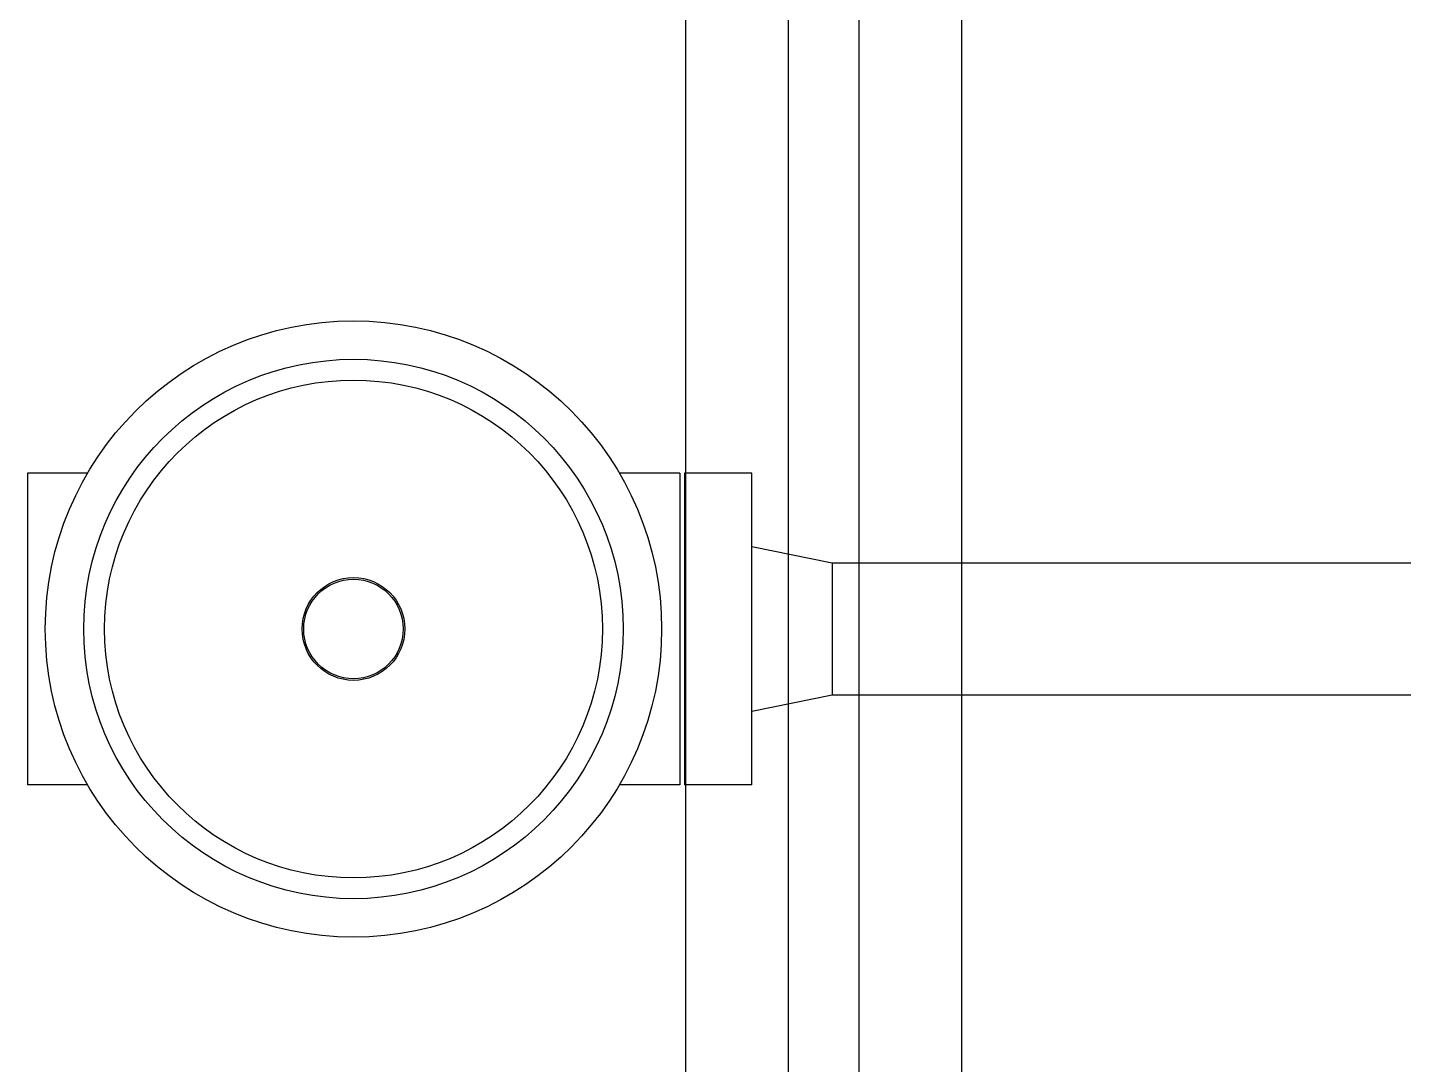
# Model space of a CAD drawing. Header units: millimetres. Extents: x 553637 to 584936, y 5008 to 53898.
# Drawn here: x 560004 to 561195, y 40749 to 41647 of the extents above; entities that cross this region are included whole.
import ezdxf

# ---------------------------------------------------------------- set-up
doc = ezdxf.new("R2010")
doc.units = ezdxf.units.MM
doc.header["$LTSCALE"] = 10
doc.header["$MEASUREMENT"] = 0
doc.layers.add('2', color=2, linetype='Continuous')
doc.layers.add('8', color=8, linetype='Continuous')

msp = doc.modelspace()

# ---------------------------------------------------------------- linework, layer by layer
at = {"layer": '2'}
for p, q in [((560003.8, 41261.4), (560003.8, 40991.4)), ((560055.9, 41261.4), (560003.8, 41261.4)), ((560568.6, 41261.4), (560516.4, 41261.4)), ((560568.6, 41261.4), (560568.6, 40991.4)), ((560572.8, 41261.4), (560572.8, 40991.4)), ((560631.2, 41261.4), (560572.8, 41261.4)), ((560631.2, 40991.4), (560631.2, 41261.4)), ((560700.7, 41183.5), (560631.2, 41197.7)), ((560700.7, 41183.5), (560700.7, 41069.2)), ((561823.4, 41183.5), (560700.7, 41183.5)), ((560700.7, 41069.2), (560631.2, 41055)), ((561823.4, 41069.2), (560700.7, 41069.2)), ((560055.9, 40991.4), (560003.8, 40991.4)), ((560568.6, 40991.4), (560516.4, 40991.4)), ((560631.2, 40991.4), (560572.8, 40991.4))]:
    msp.add_line(p, q, dxfattribs=at)
for radius in [266.9, 233.6, 215.6, 44.5, 43.1]:
    msp.add_circle((560286.1, 41126.4), radius, dxfattribs=at)
at = {"layer": '8'}
for p, q in [((560723.7, 46141.8), (560723.7, 37731.5)), ((560812.6, 46141.8), (560812.6, 37731.5)), ((560573.7, 45891.4), (560573.7, 33231.5)), ((560662.6, 45891.4), (560662.6, 33231.5))]:
    msp.add_line(p, q, dxfattribs=at)

doc.saveas('drawing.dxf')
